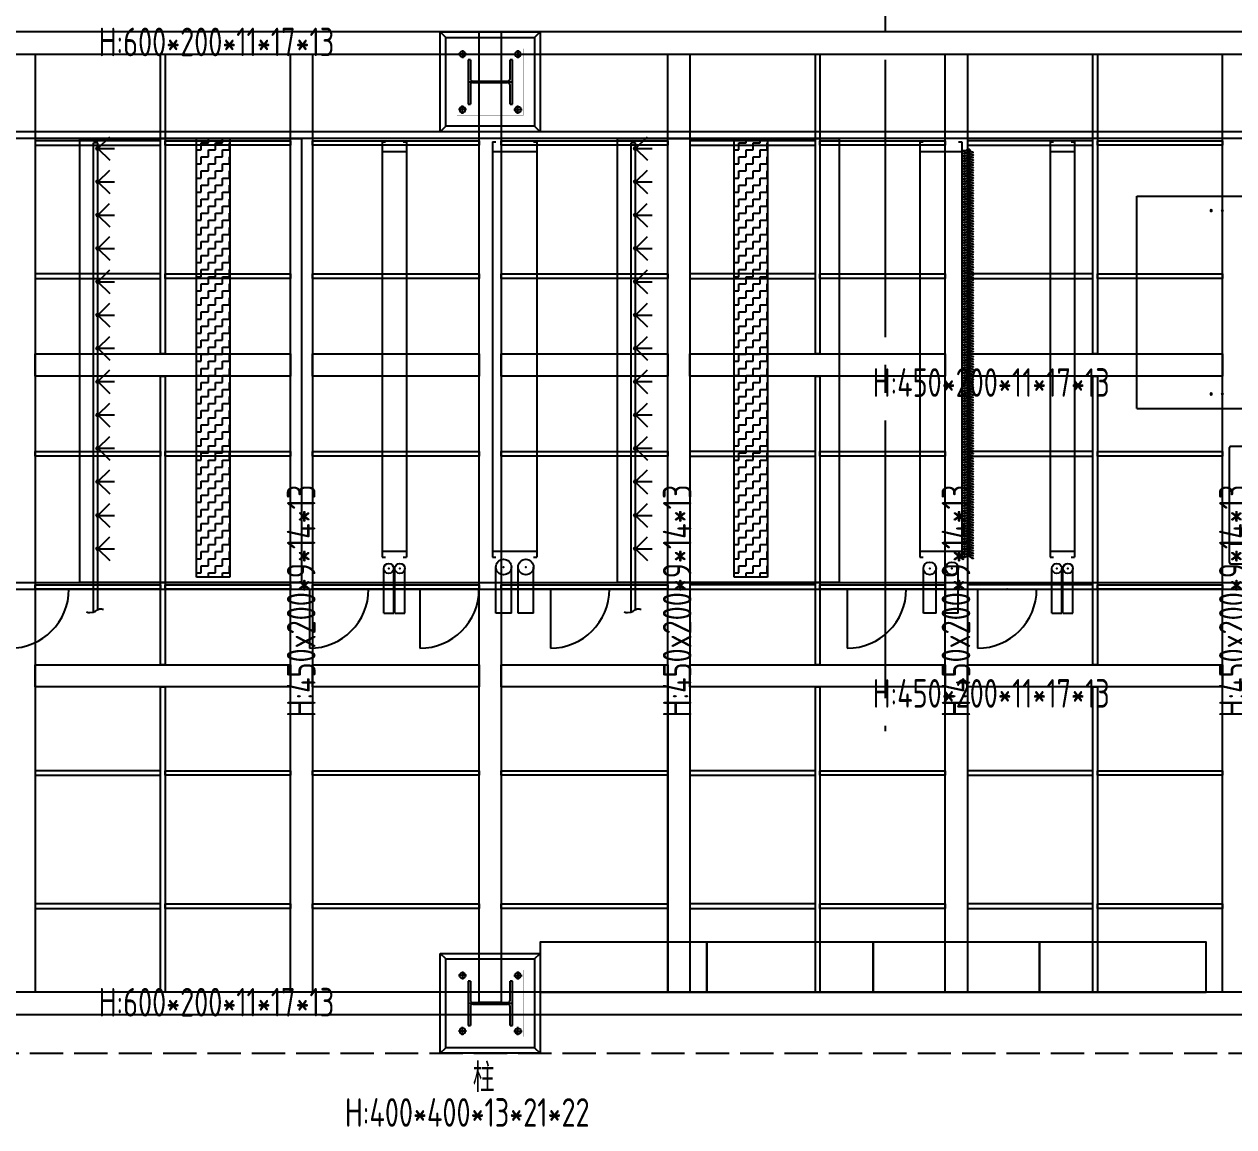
# Model space of a CAD drawing. Extents: x -960 to 27370, y -1283 to 11880.
# Drawn here: x 2704 to 3794, y -1076 to -83 of the extents above; entities that cross this region are included whole.
import ezdxf
from ezdxf.enums import TextEntityAlignment as Align

# ---------------------------------------------------------------- set-up
doc = ezdxf.new("R2010")
doc.units = 0
doc.header["$LTSCALE"] = 100
for name, pattern in [('188K-SM-03-F10-MECH-EQ-Y2257103$0$CENTER', [2, 1.25, -0.25, 0.25, -0.25]), ('188K-SM-03-F10-MECH-鋼構-Y2257103$0$188K-SM-03-F10-MECH-鋼構-Y2257103$0$CENTER', [2, 1.25, -0.25, 0.25, -0.25]), ('X-S-FAB-L10$0$COL-CEN-LIN', [3.25, 2.5, -0.25, 0.25, -0.25]), ('X-S-FAB-L10$0$HIDDEN', [0.4, 0.3, -0.1])]:
    doc.linetypes.add(name, pattern=pattern)
for name, color, linetype in [('188K-SM-03-F10-MECH-EQ-Y2257103$0$ARW', 151, 'Continuous'), ('188K-SM-03-F10-MECH-EQ-Y2257103$0$MOTOR', 7, 'Continuous'), ('188K-SM-03-F10-MECH-EQ-Y2257103$0$擋水簾', 151, 'Continuous'), ('188K-SM-03-F10-MECH-鋼構-Y2257103$0$188K-SM-03-F10-MECH-鋼構-Y2257103$0$0-Block Center-Line', 1, '188K-SM-03-F10-MECH-鋼構-Y2257103$0$188K-SM-03-F10-MECH-鋼構-Y2257103$0$CENTER'), ('188K-SM-03-F10-MECH-鋼構-Y2257103$0$188K-SM-03-F10-MECH-鋼構-Y2257103$0$0-CF-AAS-鋼構', 241, 'Continuous'), ('X-S-FAB-L10$0$0-DIM-TXT', 8, 'Continuous'), ('X-S-FAB-L10$0$BLOCK', 8, 'Continuous'), ('X-S-FAB-L10$0$CCL', 8, 'X-S-FAB-L10$0$COL-CEN-LIN'), ('X-S-FAB-L10$0$HID', 8, 'X-S-FAB-L10$0$HIDDEN')]:
    doc.layers.add(name, color=color, linetype=linetype)
doc.styles.add('188K-SM-03-F10-MECH-鋼構-Y2257103$0$188K-SM-03-F10-MECH-鋼構-Y2257103$0$X-F2-L05-E-PPB-EQ-50K$0$AA-TXT', font='isocp.shx', dxfattribs={"width": 0.8, "bigfont": 'china.shx'})
doc.styles.add('X-S-FAB-L10$0$CHINA', font='simplex.shx', dxfattribs={"width": 0.75, "bigfont": 'chineset.shx'})
doc.styles.add('X-S-FAB-L10$0$Standard', font='', dxfattribs={"width": 0.8})
doc.styles.add('X-S-FAB-L10$0$TG_NOTE_TEXT', font='simplex.shx', dxfattribs={"width": 0.75, "bigfont": 'chineset.shx'})
doc.styles.get('X-S-FAB-L10$0$Standard').set_extended_font_data('Microsoft JhengHei')

# ---------------------------------------------------------------- blocks, each defined once
blk = doc.blocks.new('X-S-FAB-L10$0$FAB2-L05')
at = {"layer": 'X-S-FAB-L10$0$CCL'}
blk.add_line((-22680, 11005), (-22680, 0), dxfattribs=at)
blk = doc.blocks.new('X-S-FAB-L10')
at = {"layer": 'X-S-FAB-L10$0$HID'}
blk.add_line((2509.405, -1010), (17209, -1010), dxfattribs=at)
at = {"layer": 'X-S-FAB-L10$0$BLOCK'}
blk.add_blockref('X-S-FAB-L10$0$FAB2-L05', (26160, -720), dxfattribs=at)
at = {"style": 'X-S-FAB-L10$0$TG_NOTE_TEXT', "width": 0.5, "flags": 1}
for p in [(7463.301, 9020), (18268.251, 8649), (11197.77, 4800.167), (16485.801, 4800.167), (25420.27, 2635), (13360, 320.001, 0), (7463.301, -33.333)]:
    blk.add_attdef('WH', text='', height=20, dxfattribs=at).set_placement(p, align=Align.BOTTOM_LEFT)
at = {"width": 0.5}
for style, p in [('X-S-FAB-L10$0$TG_NOTE_TEXT', (7585, 9020)), ('X-S-FAB-L10$0$TG_NOTE_TEXT', (18389.95, 8649)), ('X-S-FAB-L10$0$TG_NOTE_TEXT', (11117.5, 4813.5)), ('X-S-FAB-L10$0$TG_NOTE_TEXT', (16607.5, 4813.5)), ('X-S-FAB-L10$0$TG_NOTE_TEXT', (25350, 2635)), ('X-S-FAB-L10$0$Standard', (13129.375, 325.001, 0)), ('X-S-FAB-L10$0$TG_NOTE_TEXT', (7585, -20))]:
    blk.add_attdef('DESC', text='', height=10, dxfattribs=dict(at, style=style)).set_placement(p, align=Align.BOTTOM_LEFT)
for tag, style, p in [('TYPE', 'X-S-FAB-L10$0$TG_NOTE_TEXT', (7619.286, 9020)), ('NO', 'X-S-FAB-L10$0$TG_NOTE_TEXT', (7650.095, 9020)), ('TYPE', 'X-S-FAB-L10$0$TG_NOTE_TEXT', (18424.236, 8649)), ('NO', 'X-S-FAB-L10$0$TG_NOTE_TEXT', (18455.045, 8649)), ('NO', 'X-S-FAB-L10$0$TG_NOTE_TEXT', (11088.595, 4813.5)), ('TYPE', 'X-S-FAB-L10$0$TG_NOTE_TEXT', (11151.786, 4813.5)), ('TYPE', 'X-S-FAB-L10$0$TG_NOTE_TEXT', (16641.786, 4813.5)), ('NO', 'X-S-FAB-L10$0$TG_NOTE_TEXT', (16672.595, 4813.5)), ('NO', 'X-S-FAB-L10$0$TG_NOTE_TEXT', (25313, 2635)), ('TYPE', 'X-S-FAB-L10$0$TG_NOTE_TEXT', (25350, 2635)), ('NO', 'X-S-FAB-L10$0$Standard', (13100, 320.001, 0)), ('TYPE', 'X-S-FAB-L10$0$Standard', (13129.375, 320.001, 0)), ('TYPE', 'X-S-FAB-L10$0$TG_NOTE_TEXT', (7619.286, -20)), ('NO', 'X-S-FAB-L10$0$TG_NOTE_TEXT', (7650.095, -20))]:
    blk.add_attdef(tag, text='', height=10, dxfattribs=dict(at, style=style)).set_placement(p, align=Align.BOTTOM_RIGHT)
at = {"style": 'X-S-FAB-L10$0$TG_NOTE_TEXT', "width": 0.5, "flags": 1}
for rotation, p in [(180, (43, 7480)), (180, (943, 7480)), (90, (24310, 3717.77)), (270, (17080, 1711.699))]:
    blk.add_attdef('WH', text='', height=20, rotation=rotation, dxfattribs=at).set_placement(p, align=Align.BOTTOM_LEFT)
at = {"width": 0.5}
for rotation, style, p in [(180, 'X-S-FAB-L10$0$Standard', (317.625, 7480)), (180, 'X-S-FAB-L10$0$Standard', (1217.625, 7480)), (90, 'X-S-FAB-L10$0$TG_NOTE_TEXT', (24310, 3647.5)), (270, 'X-S-FAB-L10$0$TG_NOTE_TEXT', (17080, 1605))]:
    blk.add_attdef('DESC', text='', height=10, rotation=rotation, dxfattribs=dict(at, style=style)).set_placement(p, align=Align.BOTTOM_LEFT)
for tag, rotation, style, p in [('TYPE', 180, 'X-S-FAB-L10$0$Standard', (317.625, 7480)), ('NO', 180, 'X-S-FAB-L10$0$Standard', (347, 7480)), ('TYPE', 180, 'X-S-FAB-L10$0$Standard', (1217.625, 7480)), ('NO', 180, 'X-S-FAB-L10$0$Standard', (1247, 7480)), ('TYPE', 90, 'X-S-FAB-L10$0$TG_NOTE_TEXT', (24310, 3647.5)), ('NO', 90, 'X-S-FAB-L10$0$TG_NOTE_TEXT', (24310, 3610.5)), ('TYPE', 270, 'X-S-FAB-L10$0$TG_NOTE_TEXT', (17080, 1605)), ('NO', 270, 'X-S-FAB-L10$0$TG_NOTE_TEXT', (17080, 1573))]:
    blk.add_attdef(tag, text='', height=10, rotation=rotation, dxfattribs=dict(at, style=style)).set_placement(p, align=Align.BOTTOM_RIGHT)
at = {"layer": 'X-S-FAB-L10$0$0-DIM-TXT', "style": 'X-S-FAB-L10$0$CHINA', "width": 0.75}
for p in [(667.414, 7855.1, -2689.4), (22627.353, 6728.814), (25644.722, 6728.814), (24778.787, 5569.051), (1118.252, 4980), (417.801, 4594.623), (23874.84, 4355), (22927.43, 4330.122), (23749.869, 3901.367), (417.801, 3765.236), (1118.252, 3730), (417.801, 3115.79), (536.882, 2227.832), (16908.994, 1782.652), (888.445, 880.466), (16977.43, 750), (18878.841, 750), (25641.221, 553.233), (21364.03, 526.894)]:
    blk.add_attdef('HIG', text='', height=80, dxfattribs=at).set_placement(p, align=Align.MIDDLE_LEFT)
blk = doc.blocks.new('188K-SM-03-F10-MECH-EQ-Y2257103$0$A$C133B1A89')
at = {"color": 1}
for p, q in [((0, 3970), (0, 230)), ((0, 3970), (30, 3970)), ((190, 3970), (220, 3970)), ((220, 3970), (220, 230)), ((220, 3880), (0, 3880)), ((220, 280), (0, 280)), ((0, 230), (30, 230)), ((190, 230), (220, 230)), ((15, -275), (15, 127)), ((105, -275), (105, 127)), ((115, -275), (115, 127)), ((205, -275), (205, 127)), ((15, -275), (105, -275)), ((115, -275), (205, -275))]:
    blk.add_line(p, q, dxfattribs=at)
for centre in [(60, 127), (160, 127)]:
    blk.add_circle(centre, 44.5, dxfattribs=at)
for p in [(60, 127), (160, 127)]:
    blk.add_point(p, dxfattribs=at)
blk = doc.blocks.new('188K-SM-03-F10-MECH-EQ-Y2257103$0$A$C46594869')
at = {"color": 4}
for p, q in [((-50, 3970), (-50, 230)), ((-50, 3970), (-20, 3970)), ((320, 3970), (350, 3970)), ((350, 3970), (350, 230)), ((350, 3880), (-50, 3880)), ((350, 280), (-50, 280)), ((-50, 230), (-20, 230)), ((320, 230), (350, 230)), ((-20, -275), (-20, 140)), ((120, -275), (120, 140)), ((180, -275), (180, 140)), ((320, -275), (320, 140)), ((120, -275), (-20, -275)), ((320, -275), (180, -275))]:
    blk.add_line(p, q, dxfattribs=at)
for centre in [(50, 140), (250, 140)]:
    blk.add_circle(centre, 69.9, dxfattribs=at)
for p in [(50, 140), (250, 140)]:
    blk.add_point(p, dxfattribs=at)
blk = doc.blocks.new('188K-SM-03-F10-MECH-EQ-Y2257103$0$eli')
at = {"layer": '188K-SM-03-F10-MECH-EQ-Y2257103$0$擋水簾'}
for p, q in [((-48, 17), (-47, 16)), ((-46, 17), (-46, 17)), ((-42, 18), (-41, 21)), ((-40, 21), (-38, 21)), ((-40, 18), (-39, 20)), ((-39, 20), (-38, 20)), ((-5, 2), (-12, 7)), ((-4, 3), (-9, 6)), ((20, 24), (9, 13)), ((21, 23), (10, 11))]:
    blk.add_line(p, q, dxfattribs=at)
for centre, radius, start, end in [((-60, 16), 0.892, 56.5251, 332.9034), ((-46, 16), 0.841, 225, 45), ((-40, 20), 1.19, 90, 155), ((-39, 20), 0.595, 90, 155), ((-38, 21), 0.595, 270, 90), ((0, 8), 8.33, 233.7229, 329.3372), ((0, 8), 7.14, 233.7229, 329.3372), ((7, 4), 0.595, 329.3372, 149.3372), ((40, 31), 0.892, 241.4202, 146.5072)]:
    blk.add_arc(centre, radius, start, end, dxfattribs=at)
for centre, major_axis, ratio, start_param, end_param in [((-45, -34), (54.7, 1), 0.945652, 1.612744, 1.817259), ((-45, -34), (54.7, 1), 0.945652, 0.892621, 1.570796), ((-2, 15), (13.6, 1.8), 0.565217, 3.706747, 4.814407), ((-3, 15), (14.6, 2.6), 0.6, 4.193923, 5.58693), ((-3, 15), (13.5, 2.4), 0.565217, -1.468778, -0.576163), ((30, 18), (13.2, 9.6), 0.581818, 0.469896, 1.87896)]:
    blk.add_ellipse(centre, major_axis=major_axis, ratio=ratio, start_param=start_param, end_param=end_param, dxfattribs=at)
for points, knots in [([(-42, 18), (-45, 19), (-48, 19), (-54, 18), (-57, 17), (-60, 17)], [4.6316548, 4.6316548, 4.6316548, 4.6316548, 4.809552, 4.809552, 4.958975, 4.958975, 4.958975, 4.958975]), ([(-13, 9), (-14, 10), (-16, 11), (-20, 13), (-24, 15), (-32, 17), (-36, 18), (-40, 18), (-40, 18), (-40, 18)], [4.0840634, 4.0840634, 4.0840634, 4.0840634, 4.1613431, 4.1613431, 4.3774127, 4.3774127, 4.5934823, 4.5934823, 4.6006647, 4.6006647, 4.6006647, 4.6006647]), ([(39, 31), (39, 31), (38, 32), (36, 32), (34, 31), (30, 30), (28, 29), (25, 27), (23, 26), (21, 24), (20, 24), (20, 23)], [6.799371, 6.799371, 6.799371, 6.799371, 6.892242, 6.892242, 7.324796, 7.324796, 7.671916, 7.671916, 8.019037, 8.019037, 8.162145, 8.162145, 8.162145, 8.162145])]:
    blk.add_open_spline(points, degree=3, knots=knots, dxfattribs=at)
blk = doc.blocks.new('188K-SM-03-F10-MECH-EQ-Y2257103$0$A$C1EE42846')
at = {"color": 4}
for p, q in [((0, 3970), (0, 230)), ((0, 3970), (30, 3970)), ((350, 3970), (380, 3970)), ((380, 3970), (380, 230)), ((380, 3880), (0, 3880)), ((380, 280), (0, 280)), ((0, 230), (30, 230)), ((350, 230), (380, 230)), ((33, -275), (33, 127)), ((147, -275), (147, 127)), ((233, -275), (233, 127)), ((347, -275), (347, 129)), ((147, -275), (33, -275)), ((347, -275), (233, -275))]:
    blk.add_line(p, q, dxfattribs=at)
for centre in [(90, 127), (290, 127)]:
    blk.add_circle(centre, 57.1, dxfattribs=at)
for p in [(90, 127), (290, 127)]:
    blk.add_point(p, dxfattribs=at)
at = {"xscale": -0.9824656600831077, "yscale": 0.9824656600831077, "zscale": 0.9824656600831077, "rotation": 180}
for p in [(442, 3905), (442, 3882), (442, 3859), (442, 3836), (442, 3790), (442, 3767), (442, 3744), (442, 3721), (442, 3813), (442, 3698), (442, 3675), (442, 3652), (442, 3629), (442, 3606), (442, 3583), (442, 3560), (442, 3537), (442, 3514), (442, 3491), (442, 3468), (442, 3445), (442, 3422), (442, 3399), (442, 3376), (442, 3353), (442, 3330), (442, 3307), (442, 3284), (442, 3261), (442, 3238), (442, 3215), (442, 3192), (442, 3169), (442, 3146), (442, 3123), (442, 3100), (442, 3077), (442, 3054), (442, 3031), (442, 3008), (442, 2985), (442, 2962), (442, 2939), (442, 2916), (442, 2893), (442, 2870), (442, 2847), (442, 2824), (442, 2801), (442, 2778), (442, 2755), (442, 2732), (442, 2709), (442, 2686), (442, 2663), (442, 2640), (442, 2617), (442, 2594), (442, 2571), (442, 2548), (442, 2525), (442, 2502), (442, 2479), (442, 2456), (442, 2433), (442, 2410), (442, 2387), (442, 2364), (442, 2341), (442, 2318), (442, 2295), (442, 2272), (442, 2249), (442, 2226), (442, 2203), (442, 2180), (442, 2157), (442, 2134), (442, 2111), (442, 2088), (442, 2065), (442, 2042), (442, 2019), (442, 1996), (442, 1973), (442, 1950), (442, 1927), (442, 1904), (442, 1881), (442, 1858), (442, 1835), (442, 1812), (442, 1789), (442, 1766), (442, 1743), (442, 1720), (442, 1697), (442, 1674), (442, 1651), (442, 1628), (442, 1605), (442, 1582), (442, 1559), (442, 1536), (442, 1513), (442, 1490), (442, 1467), (442, 1444), (442, 1421), (442, 1398), (442, 1375), (442, 1352), (442, 1329), (442, 1306), (442, 1283), (442, 1260), (442, 1237), (442, 1214), (442, 1191), (442, 1168), (442, 1145), (442, 1122), (442, 1099), (442, 1076), (442, 1053), (442, 1030), (442, 1007), (442, 984), (442, 961), (442, 938), (442, 915), (442, 892), (442, 869), (442, 846), (442, 823), (442, 800), (442, 777), (442, 754), (442, 731), (442, 708), (442, 685), (442, 662), (442, 639), (442, 616), (442, 593), (442, 570), (442, 547), (442, 524), (442, 501), (442, 478), (442, 455), (442, 432), (442, 409), (442, 386), (442, 363), (442, 340), (442, 317), (442, 294), (442, 271), (442, 248)]:
    blk.add_blockref('188K-SM-03-F10-MECH-EQ-Y2257103$0$eli', p, dxfattribs=at)
blk = doc.blocks.new('188K-SM-03-F10-MECH-EQ-Y2257103$0$A$C20831D72')
at = {"color": 1}
for p, q in [((0, 3970), (0, 230)), ((0, 3970), (30, 3970)), ((190, 3970), (220, 3970)), ((220, 3970), (220, 230)), ((220, 3880), (0, 3880)), ((220, 280), (0, 280)), ((0, 230), (30, 230)), ((190, 230), (220, 230)), ((15, -275), (15, 127)), ((105, -275), (105, 127)), ((115, -275), (115, 127)), ((205, -275), (205, 127)), ((15, -275), (105, -275)), ((115, -275), (205, -275))]:
    blk.add_line(p, q, dxfattribs=at)
for centre in [(60, 127), (160, 127)]:
    blk.add_circle(centre, 44.5, dxfattribs=at)
for p in [(60, 127), (160, 127)]:
    blk.add_point(p, dxfattribs=at)
blk = doc.blocks.new('188K-SM-03-F10-MECH-EQ-Y2257103$0$%%C14 孔位')
at = {"color": 1}
blk.add_circle((0, 0), 7, dxfattribs=at)
blk.add_point((0, 0))
blk = doc.blocks.new('188K-SM-03-F10-MECH-EQ-Y2257103$0$A$C7940598F')
for p, q in [((0, 0), (0, 2085)), ((0, 2085), (1915, 2085)), ((1804, 2115), (111, 2115)), ((164, 2115), (164, 2085)), ((1751, 2115), (1751, 2085)), ((1915, 0), (1915, 2085)), ((0, 0), (1915, 0))]:
    blk.add_line(p, q)
for points in [[(-140, 1107.5), (0, 1107.5), (0, 1182.5), (-140, 1182.5)], [(1915, 1107.5), (2055, 1107.5), (2055, 1182.5), (1915, 1182.5)]]:
    blk.add_lwpolyline(points, close=True)
for p in [(-140, 1145), (2055, 1145)]:
    blk.add_point(p)
for p in [(131, 1620), (131, 1520), (1784, 1620), (1784, 1520), (131, 1190), (131, 1100), (1784, 1190), (1784, 1100), (131, 770), (1784, 770), (131, 670), (1784, 670)]:
    blk.add_blockref('188K-SM-03-F10-MECH-EQ-Y2257103$0$%%C14 孔位', p)
blk = doc.blocks.new('188K-SM-03-F10-MECH-EQ-Y2257103$0$Motor315L-頂視圖-東(50HZ)')
blk.add_line((45, -17), (45, -173))
at = {"layer": '188K-SM-03-F10-MECH-EQ-Y2257103$0$MOTOR', "color": 1, "linetype": '188K-SM-03-F10-MECH-EQ-Y2257103$0$CENTER', "ltscale": 20}
blk.add_line((0, 0), (0, -219), dxfattribs=at)
at = {"layer": '188K-SM-03-F10-MECH-EQ-Y2257103$0$MOTOR'}
for p, q in [((-40, -10), (40, -10)), ((-40, -10), (-40, -180)), ((40, -10), (40, -180)), ((40, -17), (45, -17)), ((-310, -1077), (-310, -210)), ((300, -200), (-300, -200)), ((-50, -195), (-50, -200)), ((-44, -185), (-44, -190)), ((44, -190), (-44, -190)), ((40, -180), (-40, -180)), ((40, -173), (45, -173)), ((44, -185), (44, -190)), ((50, -195), (50, -200)), ((310, -1077), (310, -210)), ((-135, -245), (250, -245)), ((-135, -511), (-135, -245)), ((250, -511), (250, -245)), ((-135, -511), (250, -511)), ((-310, -1077), (310, -1077)), ((-309, -1247), (-309, -1077)), ((309, -1247), (309, -1077)), ((-299, -1257), (299, -1257))]:
    blk.add_line(p, q, dxfattribs=at)
for centre, radius, start, end in [((-300, -210), 10, 90, 180), ((-44, -195), 5, 90, 180), ((-40, -185), 5, 90, 180), ((40, -185), 5, 0, 90), ((44, -195), 5, 0, 90), ((300, -210), 10, 0, 90), ((-299, -1247), 10, 180, 270), ((299, -1247), 10, 270, 0)]:
    blk.add_arc(centre, radius, start, end, dxfattribs=at)
blk = doc.blocks.new('188K-SM-03-F10-MECH-EQ-Y2257103$0$A$C0D54229D')
at = {"color": 2}
for q in [(0, -532), (532, 0)]:
    blk.add_line((0, 0), q, dxfattribs=at)
blk.add_arc((0, 0), 532, 270, 0, dxfattribs=at)
blk.add_point((266, 0))
blk = doc.blocks.new('188K-SM-03-F10-MECH-EQ-Y2257103$0$0-CRMAU-12W')
at = {"layer": '188K-SM-03-F10-MECH-EQ-Y2257103$0$ARW'}
h = blk.add_hatch(dxfattribs=at)
h.set_pattern_fill('ZIGZAG', color=256, scale=20, style=0)
h.set_pattern_definition([(0, (-17907, -9455), (63.5, 63.5), [63.5, -63.5]), (90, (-17843.5, -9455), (-63.5, 63.5), [63.5, -63.5])])
h.paths.add_polyline_path([(-16657, -60), (-16357, -60), (-16357, -4010), (-16657, -4010)])
h = blk.add_hatch(dxfattribs=at)
h.set_pattern_fill('ZIGZAG', color=256, scale=20, style=0)
h.set_pattern_definition([(0, (-13062, -9455), (63.5, 63.5), [63.5, -63.5]), (90, (-12998.5, -9455), (-63.5, 63.5), [63.5, -63.5])])
h.paths.add_polyline_path([(-11812, -60), (-11512, -60), (-11512, -4010), (-11812, -4010)])
at = {"color": 4}
for p, q in [((0, 0), (-18620, 0)), ((-60, -60), (-18560, -60)), ((-18620, -4120), (0, -4120)), ((-18560, -4060), (-60, -4060))]:
    blk.add_line(p, q, dxfattribs=at)
for points in [[(-15709, -4060), (-17709, -4060), (-17709, -60), (-15709, -60)], [(-10864, -4060), (-12864, -4060), (-12864, -60), (-10864, -60)]]:
    blk.add_lwpolyline(points, close=True)
at = {"layer": '188K-SM-03-F10-MECH-EQ-Y2257103$0$ARW'}
for p, q in [((-17545, -100), (-17585, -100)), ((-17585, -4327), (-17585, -100)), ((-17545, -150), (-17439, -44)), ((-17545, -4303), (-17545, -100)), ((-16657, -4010), (-16657, -60)), ((-16657, -60), (-16357, -60)), ((-16357, -60), (-16357, -4010)), ((-12700, -100), (-12740, -100)), ((-12740, -4327), (-12740, -100)), ((-12700, -150), (-12594, -44)), ((-12700, -4303), (-12700, -100)), ((-11812, -4010), (-11812, -60)), ((-11812, -60), (-11512, -60)), ((-11512, -60), (-11512, -4010)), ((-17545, -150), (-17395, -150)), ((-17545, -150), (-17439, -256)), ((-12700, -150), (-12550, -150)), ((-12700, -150), (-12594, -256)), ((-17545, -450), (-17439, -344)), ((-12700, -450), (-12594, -344)), ((-17545, -450), (-17395, -450)), ((-17545, -450), (-17439, -556)), ((-17545, -450), (-17395, -450)), ((-17545, -450), (-17439, -556)), ((-12700, -450), (-12550, -450)), ((-12700, -450), (-12594, -556)), ((-12700, -450), (-12550, -450)), ((-12700, -450), (-12594, -556)), ((-17546, -750), (-17440, -644)), ((-12701, -750), (-12595, -644)), ((-17545, -750), (-17395, -750)), ((-17545, -750), (-17439, -856)), ((-12700, -750), (-12550, -750)), ((-12700, -750), (-12594, -856)), ((-17545, -1050), (-17439, -944)), ((-12700, -1050), (-12594, -944)), ((-17545, -1050), (-17395, -1050)), ((-17545, -1050), (-17439, -1156)), ((-12700, -1050), (-12550, -1050)), ((-12700, -1050), (-12594, -1156)), ((-17545, -1350), (-17439, -1244)), ((-12700, -1350), (-12594, -1244)), ((-17545, -1350), (-17395, -1350)), ((-17545, -1350), (-17439, -1456)), ((-12700, -1350), (-12550, -1350)), ((-12700, -1350), (-12594, -1456)), ((-17545, -1650), (-17439, -1544)), ((-12700, -1650), (-12594, -1544)), ((-17545, -1650), (-17395, -1650)), ((-17545, -1650), (-17439, -1756)), ((-12700, -1650), (-12550, -1650)), ((-12700, -1650), (-12594, -1756)), ((-17545, -1950), (-17439, -1844)), ((-12700, -1950), (-12594, -1844)), ((-17545, -1950), (-17395, -1950)), ((-17545, -1950), (-17439, -2056)), ((-12700, -1950), (-12550, -1950)), ((-12700, -1950), (-12594, -2056)), ((-17545, -2250), (-17439, -2144)), ((-12700, -2250), (-12594, -2144)), ((-17545, -2250), (-17395, -2250)), ((-17545, -2250), (-17439, -2356)), ((-12700, -2250), (-12550, -2250)), ((-12700, -2250), (-12594, -2356)), ((-17545, -2550), (-17439, -2444)), ((-12700, -2550), (-12594, -2444)), ((-17545, -2550), (-17395, -2550)), ((-17545, -2550), (-17439, -2656)), ((-12700, -2550), (-12550, -2550)), ((-12700, -2550), (-12594, -2656)), ((-17545, -2850), (-17439, -2744)), ((-12700, -2850), (-12594, -2744)), ((-17545, -2850), (-17395, -2850)), ((-17545, -2850), (-17439, -2956)), ((-12700, -2850), (-12550, -2850)), ((-12700, -2850), (-12594, -2956)), ((-17545, -3150), (-17439, -3044)), ((-12700, -3150), (-12594, -3044)), ((-17545, -3150), (-17395, -3150)), ((-17545, -3155), (-17439, -3261)), ((-12700, -3150), (-12550, -3150)), ((-12700, -3155), (-12594, -3261)), ((-17545, -3455), (-17439, -3349)), ((-12700, -3455), (-12594, -3349)), ((-17545, -3455), (-17395, -3455)), ((-17545, -3455), (-17439, -3561)), ((-12700, -3455), (-12550, -3455)), ((-12700, -3455), (-12594, -3561)), ((-17545, -3755), (-17439, -3649)), ((-12700, -3755), (-12594, -3649)), ((-17545, -3755), (-17395, -3755)), ((-17545, -3755), (-17439, -3861)), ((-12700, -3755), (-12550, -3755)), ((-12700, -3755), (-12594, -3861)), ((-16357, -4010), (-16657, -4010)), ((-11512, -4010), (-11812, -4010))]:
    blk.add_line(p, q, dxfattribs=at)
for centre in [(-17545, -150), (-12700, -150), (-17545, -450), (-17545, -450), (-12700, -450), (-12700, -450), (-17545, -750), (-12700, -750), (-17545, -1050), (-12700, -1050), (-17545, -1350), (-12700, -1350), (-17545, -1650), (-12700, -1650), (-17545, -1950), (-12700, -1950), (-17545, -2250), (-12700, -2250), (-17545, -2550), (-12700, -2550), (-17545, -2850), (-12700, -2850), (-17545, -3150), (-12700, -3150), (-17545, -3455), (-12700, -3455), (-17545, -3755), (-12700, -3755)]:
    blk.add_circle(centre, 15, dxfattribs=at)
for points in [[(-17647, -4325), (-17637, -4328), (-17571, -4341), (-17553, -4288), (-17507, -4298), (-17494, -4301)], [(-12802, -4325), (-12792, -4328), (-12726, -4341), (-12708, -4288), (-12662, -4298), (-12649, -4301)]]:
    blk.add_open_spline(points, degree=3, knots=[35.439113, 35.439113, 35.439113, 35.439113, 53.723943, 145.661055, 183.181794, 183.181794, 183.181794, 183.181794], dxfattribs=at)
at = {"color": 1}
for name, p in [('188K-SM-03-F10-MECH-EQ-Y2257103$0$A$C133B1A89', (-14984, -4060)), ('188K-SM-03-F10-MECH-EQ-Y2257103$0$A$C46594869', (-13939, -4060)), ('188K-SM-03-F10-MECH-EQ-Y2257103$0$A$C1EE42846', (-10139, -4060)), ('188K-SM-03-F10-MECH-EQ-Y2257103$0$A$C20831D72', (-8964, -4060))]:
    blk.add_blockref(name, p, dxfattribs=at)
at = {"xscale": -1, "rotation": 270}
blk.add_blockref('188K-SM-03-F10-MECH-EQ-Y2257103$0$A$C7940598F', (-8183, -2493), dxfattribs=at)
for name, p in [('188K-SM-03-F10-MECH-EQ-Y2257103$0$Motor315L-頂視圖-東(50HZ)', (-7038, -2633)), ('188K-SM-03-F10-MECH-EQ-Y2257103$0$A$C0D54229D', (-18338, -4120)), ('188K-SM-03-F10-MECH-EQ-Y2257103$0$A$C0D54229D', (-15638, -4120)), ('188K-SM-03-F10-MECH-EQ-Y2257103$0$A$C0D54229D', (-14643, -4120)), ('188K-SM-03-F10-MECH-EQ-Y2257103$0$A$C0D54229D', (-13468, -4120)), ('188K-SM-03-F10-MECH-EQ-Y2257103$0$A$C0D54229D', (-10793, -4120)), ('188K-SM-03-F10-MECH-EQ-Y2257103$0$A$C0D54229D', (-9618, -4120))]:
    blk.add_blockref(name, p)
blk = doc.blocks.new('188K-SM-03-F10-MECH-EQ-Y2257103')
at = {"color": 1, "ltscale": 1000}
for points in [[(3169.3, -955), (3319.3, -955), (3319.3, -910), (3169.3, -910)], [(3319.3, -955), (3469.3, -955), (3469.3, -910), (3319.3, -910)], [(3469.3, -955), (3619.3, -955), (3619.3, -910), (3469.3, -910)], [(3619.3, -955), (3769.3, -955), (3769.3, -910), (3619.3, -910)]]:
    blk.add_lwpolyline(points, close=True, dxfattribs=at)
at = {"xscale": 0.1, "yscale": 0.1, "zscale": 0.1}
blk.add_blockref('188K-SM-03-F10-MECH-EQ-Y2257103$0$0-CRMAU-12W', (4525.2, -180), dxfattribs=at)
blk = doc.blocks.new('*U349')
at = {"layer": '188K-SM-03-F10-MECH-鋼構-Y2257103$0$188K-SM-03-F10-MECH-鋼構-Y2257103$0$0-CF-AAS-鋼構', "color": 181}
blk.add_lwpolyline([(-10, -330), (10, -330), (10, -1175), (-10, -1175)], close=True, dxfattribs=at)
blk = doc.blocks.new('*U348')
at = {"color": 0, "linetype": 'ByBlock', "lineweight": -2, "transparency": 16777216}
for p in [(0, 0), (250, 0), (500, 0)]:
    blk.add_blockref('*U349', p, dxfattribs=at)
blk = doc.blocks.new('*U354')
blk.add_circle((0, 0), 24.5)
at = {"layer": '188K-SM-03-F10-MECH-鋼構-Y2257103$0$188K-SM-03-F10-MECH-鋼構-Y2257103$0$0-Block Center-Line'}
for p, q in [((0, -34), (0, 34)), ((-34, 0), (34, 0))]:
    blk.add_line(p, q, dxfattribs=at)
blk = doc.blocks.new('188K-SM-03-F10-MECH-鋼構-Y2257103$0$AUDIT_I_250817102654-2')
for p, q in [((200, 200), (-200, 200)), ((-200, 200), (-200, 179)), ((-28.5, 179), (-200, 179)), ((-6.5, 157), (-6.5, -157)), ((0, 200), (0, -200)), ((6.5, 157), (6.5, -157)), ((200, 179), (28.5, 179)), ((200, 179), (200, 200)), ((-200, -179), (-28.5, -179)), ((-200, -179), (-200, -200)), ((-200, -200), (200, -200)), ((28.5, -179), (200, -179)), ((200, -200), (200, -179))]:
    blk.add_line(p, q)
for centre, start, end in [((-28.5, 157), 0, 90), ((28.5, 157), 90, 180), ((-28.5, -157), 270, 360), ((28.5, -157), 180, 270)]:
    blk.add_arc(centre, 22, start, end)
blk = doc.blocks.new('188K-SM-03-F10-MECH-鋼構-Y2257103$0$188K-SM-03-F10-MECH-鋼構-Y2257103$0$A$C1e76e784')
for p, q in [((50, 850), (0, 900)), ((850, 850), (900, 900)), ((0, 0), (50, 50)), ((850, 50), (900, 0))]:
    blk.add_line(p, q)
for points in [[(0, 900), (900, 900), (900, 0), (0, 0)], [(50, 850), (850, 850), (850, 50), (50, 50)]]:
    blk.add_lwpolyline(points, close=True)
at = {"color": 3, "const_width": 1}
blk.add_lwpolyline([(150, 750), (750, 750), (750, 150), (150, 150)], close=True, dxfattribs=at)
at = {"yscale": 1.083333333333333, "zscale": 1.083333333333333, "rotation": 180}
for p, xscale in [((200, 700), 1.083333333333333), ((700, 700), -1.083333333333333)]:
    blk.add_blockref('*U354', p, dxfattribs=dict(at, xscale=xscale))
at = {"rotation": 90}
blk.add_blockref('188K-SM-03-F10-MECH-鋼構-Y2257103$0$AUDIT_I_250817102654-2', (450, 450), dxfattribs=at)
at = {"yscale": 1.083333333333333, "zscale": 1.083333333333333}
for p, xscale in [((200, 200), -1.083333333333333), ((700, 200), 1.083333333333333)]:
    blk.add_blockref('*U354', p, dxfattribs=dict(at, xscale=xscale))
blk = doc.blocks.new('188K-SM-03-F10-MECH-鋼構-Y2257103$0$0-120000CMH 雙層')
blk.add_line((-21023.3, -590), (-21023.3, -865))
for points in [[(-21476.2, -20), (-21476.2, -290), (-21480.3, -290), (-21480.3, -20)], [(-20886.2, -20), (-20886.2, -290), (-20890.3, -290), (-20890.3, -20)], [(-20636.2, -20), (-20636.2, -290), (-20640.3, -290), (-20640.3, -20)], [(-21480.3, -98), (-21593.3, -98), (-21593.3, -102), (-21480.3, -102)], [(-21476.2, -98), (-21363.3, -98), (-21363.3, -102), (-21476.2, -102)], [(-21343.3, -98), (-21193.3, -98), (-21193.3, -102), (-21343.3, -102)], [(-21173.3, -98), (-21023.3, -98), (-21023.3, -102), (-21173.3, -102)], [(-20890.3, -98), (-21003.3, -98), (-21003.3, -102), (-20890.3, -102)], [(-20886.2, -98), (-20773.3, -98), (-20773.3, -102), (-20886.2, -102)], [(-20640.3, -98), (-20753.3, -98), (-20753.3, -102), (-20640.3, -102)], [(-20636.2, -98), (-20523.3, -98), (-20523.3, -102), (-20636.2, -102)], [(-21480.3, -218), (-21593.3, -218), (-21593.3, -222), (-21480.3, -222)], [(-21476.2, -218), (-21363.3, -218), (-21363.3, -222), (-21476.2, -222)], [(-21343.3, -218), (-21193.3, -218), (-21193.3, -222), (-21343.3, -222)], [(-21173.3, -218), (-21023.3, -218), (-21023.3, -222), (-21173.3, -222)], [(-20890.3, -218), (-21003.3, -218), (-21003.3, -222), (-20890.3, -222)], [(-20886.2, -218), (-20773.3, -218), (-20773.3, -222), (-20886.2, -222)], [(-20640.3, -218), (-20753.3, -218), (-20753.3, -222), (-20640.3, -222)], [(-20636.2, -218), (-20523.3, -218), (-20523.3, -222), (-20636.2, -222)], [(-21476.2, -310), (-21476.2, -570), (-21480.3, -570), (-21480.3, -310)], [(-20886.2, -310), (-20886.2, -570), (-20890.3, -570), (-20890.3, -310)], [(-20636.2, -310), (-20636.2, -570), (-20640.3, -570), (-20640.3, -310)], [(-21593.3, -378), (-21480.3, -378), (-21480.3, -382), (-21593.3, -382)], [(-21476.2, -378), (-21363.3, -378), (-21363.3, -382), (-21476.2, -382)], [(-21343.3, -378), (-21193.3, -378), (-21193.3, -382), (-21343.3, -382)], [(-21173.3, -378), (-21023.3, -378), (-21023.3, -382), (-21173.3, -382)], [(-20890.3, -378), (-21003.3, -378), (-21003.3, -382), (-20890.3, -382)], [(-20886.2, -378), (-20773.3, -378), (-20773.3, -382), (-20886.2, -382)], [(-20640.3, -378), (-20753.3, -378), (-20753.3, -382), (-20640.3, -382)], [(-20636.2, -378), (-20523.3, -378), (-20523.3, -382), (-20636.2, -382)], [(-21593.3, -498), (-21480.3, -498), (-21480.3, -502), (-21593.3, -502)], [(-21476.2, -498), (-21363.3, -498), (-21363.3, -502), (-21476.2, -502)], [(-21343.3, -498), (-21193.3, -498), (-21193.3, -502), (-21343.3, -502)], [(-21173.3, -498), (-21023.3, -498), (-21023.3, -502), (-21173.3, -502)], [(-20890.3, -498), (-21003.3, -498), (-21003.3, -502), (-20890.3, -502)], [(-20886.2, -498), (-20773.3, -498), (-20773.3, -502), (-20886.2, -502)], [(-20640.3, -498), (-20753.3, -498), (-20753.3, -502), (-20640.3, -502)], [(-20636.2, -498), (-20523.3, -498), (-20523.3, -502), (-20636.2, -502)], [(-21476.2, -590), (-21476.2, -865), (-21480.3, -865), (-21480.3, -590)], [(-20886.2, -590), (-20886.2, -865), (-20890.3, -865), (-20890.3, -590)], [(-20636.2, -590), (-20636.2, -865), (-20640.3, -865), (-20640.3, -590)], [(-21480.3, -665.5), (-21593.3, -665.5), (-21593.3, -669.5), (-21480.3, -669.5)], [(-21476.2, -665.5), (-21363.3, -665.5), (-21363.3, -669.5), (-21476.2, -669.5)], [(-21343.3, -665.5), (-21193.3, -665.5), (-21193.3, -669.5), (-21343.3, -669.5)], [(-21173.3, -665.5), (-21023.3, -665.5), (-21023.3, -669.5), (-21173.3, -669.5)], [(-20890.3, -665.5), (-21003.3, -665.5), (-21003.3, -669.5), (-20890.3, -669.5)], [(-20886.2, -665.5), (-20773.3, -665.5), (-20773.3, -669.5), (-20886.2, -669.5)], [(-20640.3, -665.5), (-20753.3, -665.5), (-20753.3, -669.5), (-20640.3, -669.5)], [(-20636.2, -665.5), (-20523.3, -665.5), (-20523.3, -669.5), (-20636.2, -669.5)], [(-21480.3, -785.5), (-21593.3, -785.5), (-21593.3, -789.5), (-21480.3, -789.5)], [(-21476.2, -785.5), (-21363.3, -785.5), (-21363.3, -789.5), (-21476.2, -789.5)], [(-21343.3, -785.5), (-21193.3, -785.5), (-21193.3, -789.5), (-21343.3, -789.5)], [(-21173.3, -785.5), (-21023.3, -785.5), (-21023.3, -789.5), (-21173.3, -789.5)], [(-20890.3, -785.5), (-21003.3, -785.5), (-21003.3, -789.5), (-20890.3, -789.5)], [(-20886.2, -785.5), (-20773.3, -785.5), (-20773.3, -789.5), (-20886.2, -789.5)], [(-20640.3, -785.5), (-20753.3, -785.5), (-20753.3, -789.5), (-20640.3, -789.5)], [(-20636.2, -785.5), (-20523.3, -785.5), (-20523.3, -789.5), (-20636.2, -789.5)]]:
    blk.add_lwpolyline(points, close=True)
at = {"layer": '188K-SM-03-F10-MECH-鋼構-Y2257103$0$188K-SM-03-F10-MECH-鋼構-Y2257103$0$0-CF-AAS-鋼構', "color": 140}
for points in [[(-21733.3, -20), (-17453.8, -20), (-17453.8, 0), (-21733.3, 0)], [(-21193.3, 0), (-21173.3, 0), (-21173.3, -874.3), (-21193.3, -874.3)], [(-21733.3, -885), (-7188.5, -885), (-7188.5, -865), (-21733.3, -865)]]:
    blk.add_lwpolyline(points, close=True, dxfattribs=at)
at = {"layer": '188K-SM-03-F10-MECH-鋼構-Y2257103$0$188K-SM-03-F10-MECH-鋼構-Y2257103$0$0-CF-AAS-鋼構', "color": 181}
for points in [[(-21613.3, -20), (-21593.3, -20), (-21593.3, -865), (-21613.3, -865)], [(-21363.3, -20), (-21343.3, -20), (-21343.3, -865), (-21363.3, -865)], [(-21593.3, -290), (-21363.3, -290), (-21363.3, -310), (-21593.3, -310)], [(-21343.3, -290), (-21193.3, -290), (-21193.3, -310), (-21343.3, -310)], [(-21173.3, -290), (-21023.3, -290), (-21023.3, -310), (-21173.3, -310)], [(-21003.3, -290), (-20773.3, -290), (-20773.3, -310), (-21003.3, -310)], [(-20753.3, -290), (-20523.3, -290), (-20523.3, -310), (-20753.3, -310)], [(-21593.3, -570), (-21363.3, -570), (-21363.3, -590), (-21593.3, -590)], [(-21343.3, -570), (-21193.3, -570), (-21193.3, -590), (-21343.3, -590)], [(-21173.3, -570), (-21023.3, -570), (-21023.3, -590), (-21173.3, -590)], [(-21003.3, -570), (-20773.3, -570), (-20773.3, -590), (-21003.3, -590)], [(-20753.3, -570), (-20523.3, -570), (-20523.3, -590), (-20753.3, -590)]]:
    blk.add_lwpolyline(points, close=True, dxfattribs=at)
blk.add_blockref('*U348', (-21013.3, 310))
at = {"layer": '188K-SM-03-F10-MECH-鋼構-Y2257103$0$188K-SM-03-F10-MECH-鋼構-Y2257103$0$0-CF-AAS-鋼構', "xscale": 0.1, "yscale": 0.1, "zscale": 0.1}
for p in [(-21228.3, -90), (-21228.3, -920)]:
    blk.add_blockref('188K-SM-03-F10-MECH-鋼構-Y2257103$0$188K-SM-03-F10-MECH-鋼構-Y2257103$0$A$C1e76e784', p, dxfattribs=at)
at = {"layer": '188K-SM-03-F10-MECH-鋼構-Y2257103$0$188K-SM-03-F10-MECH-鋼構-Y2257103$0$0-CF-AAS-鋼構', "color": 2, "style": '188K-SM-03-F10-MECH-鋼構-Y2257103$0$188K-SM-03-F10-MECH-鋼構-Y2257103$0$X-F2-L05-E-PPB-EQ-50K$0$AA-TXT', "width": 0.8}
for s, height, p in [('H:600*200*11*17*13', 25.769, (-21536.1, -21.9)), ('H:450*200*11*17*13', 25.769, (-20838.6, -328.7)), ('H:450*200*11*17*13', 25.769, (-20838.6, -608.7)), ('H:600*200*11*17*13', 25.769, (-21536.1, -886.9)), ('柱', 25.8, (-21199, -954.9)), ('H:400*400*13*21*22', 25.769, (-21314.2, -986.2))]:
    blk.add_text(s, height=height, dxfattribs=at).set_placement(p)
for p in [(-21353.6, -617.4), (-21014.8, -617.4), (-20763.6, -617.4), (-20513.6, -617.4)]:
    blk.add_text('H:450x200*9*14*13', height=25.769, rotation=90, dxfattribs=at).set_placement(p, align=Align.MIDDLE_LEFT)
blk = doc.blocks.new('188K-SM-03-F10-MECH-鋼構-Y2257103')
blk.add_lwpolyline([(2544.3, -90), (2544.3, -975), (17174, -975), (17174, -90), (15182.7, -90), (15182.7, -296.2), (12640.5, -296.2), (12640.5, -90), (7666.3, -90), (7666.3, -377.2), (6853.7, -377.2), (6853.7, -90)], close=True)
blk.add_blockref('188K-SM-03-F10-MECH-鋼構-Y2257103$0$0-120000CMH 雙層', (24307.5, -90))

msp = doc.modelspace()

# ---------------------------------------------------------------- block references
for name in ['X-S-FAB-L10', '188K-SM-03-F10-MECH-鋼構-Y2257103', '188K-SM-03-F10-MECH-EQ-Y2257103']:
    msp.add_blockref(name, (0, 0))

doc.saveas('drawing.dxf')
